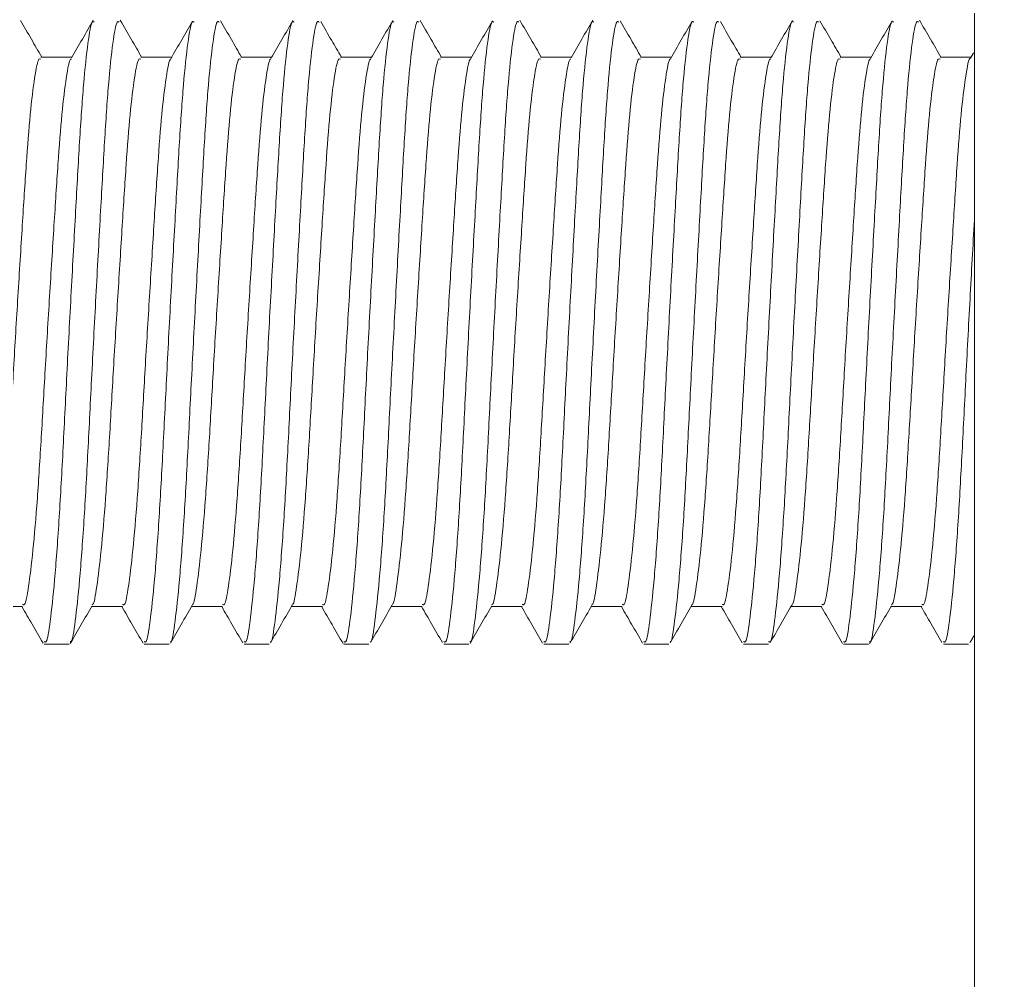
# Model space of a CAD drawing. Header units: millimetres. Extents: x 2509 to 128734, y 2492 to 91667.
# Drawn here: x 37501.01 to 37540.82, y 72064.56 to 72103 of the extents above; entities that cross this region are included whole.
import ezdxf

# ---------------------------------------------------------------- set-up
doc = ezdxf.new("R2010")
doc.units = ezdxf.units.MM
doc.layers.add('SSH_搬运系统', color=7, linetype='Continuous')

# ---------------------------------------------------------------- blocks, each defined once
blk = doc.blocks.new('SSH_机械臂')
at = {"layer": 'SSH_搬运系统', "lineweight": 15}
blk.add_line((1446.873, 2261.643, 0), (1746.873, 2261.643, 0), dxfattribs=at)
for centre, radius, start, end in [((3603.35, 2684.145, 0), 2525.003, 188.199093, 258.295751), ((3603.347, 2684.143, 0), 2524, 188.20232, 254.525226)]:
    blk.add_arc(centre, radius, start, end, dxfattribs=at)
for points in [[(1585.873, 2300.994, 0), (1585.873, 2299.756, 0)], [(1584.373, 2298.89, 0), (1584.373, 2297.89, 0)], [(1607.873, 2297.783, 0), (1607.873, 2299.024, 0)], [(1585.873, 2296.993, 0), (1585.873, 2295.756, 0)], [(1584.373, 2294.89, 0), (1584.373, 2293.89, 0)], [(1607.873, 2293.784, 0), (1607.873, 2295.024, 0)], [(1585.873, 2292.993, 0), (1585.873, 2291.756, 0)], [(1584.373, 2290.89, 0), (1584.373, 2289.89, 0)], [(1607.873, 2289.784, 0), (1607.873, 2291.024, 0)], [(1585.873, 2288.996, 0), (1585.873, 2287.756, 0)], [(1584.373, 2286.89, 0), (1584.373, 2285.89, 0)], [(1607.873, 2285.784, 0), (1607.873, 2287.024, 0)], [(1585.873, 2284.994, 0), (1585.873, 2283.756, 0)], [(1584.373, 2282.89, 0), (1584.373, 2281.89, 0)], [(1607.873, 2281.784, 0), (1607.873, 2283.024, 0)], [(1585.873, 2280.993, 0), (1585.873, 2279.756, 0)], [(1584.373, 2278.89, 0), (1584.373, 2277.89, 0)], [(1607.873, 2277.783, 0), (1607.873, 2279.024, 0)], [(1585.873, 2276.993, 0), (1585.873, 2275.756, 0)], [(1584.373, 2274.89, 0), (1584.373, 2273.89, 0)], [(1607.873, 2273.784, 0), (1607.873, 2275.024, 0)], [(1585.873, 2272.993, 0), (1585.873, 2271.756, 0)], [(1584.373, 2270.89, 0), (1584.373, 2269.89, 0)], [(1607.873, 2269.784, 0), (1607.873, 2271.024, 0)], [(1585.873, 2268.995, 0), (1585.873, 2267.756, 0)], [(1584.373, 2266.89, 0), (1584.373, 2265.89, 0)], [(1607.873, 2265.784, 0), (1607.873, 2267.024, 0)], [(1585.873, 2264.993, 0), (1585.873, 2263.756, 0)], [(1584.373, 2262.89, 0), (1584.373, 2261.89, 0)], [(1607.873, 2261.784, 0), (1607.873, 2263.024, 0)], [(1584.433, 2261.828, 0), (1584.753, 2261.643, 0)], [(1608.045, 2261.684, 0), (1607.829, 2261.81, 0)]]:
    blk.add_open_spline(points, degree=1, dxfattribs=at)
for points, knots in [([(1607.782, 2299.024, 0), (1607.8, 2299.049, 0), (1607.855, 2299.129, 0), (1607.129, 2299.277, 0), (1605.693, 2299.453, 0), (1603.638, 2299.61, 0), (1601.143, 2299.767, 0), (1598.321, 2299.944, 0), (1595.399, 2300.12, 0), (1592.612, 2300.277, 0), (1590.113, 2300.434, 0), (1588.026, 2300.61, 0), (1586.634, 2300.787, 0), (1585.957, 2300.896, 0), (1585.965, 2300.953, 0), (1585.966, 2300.958, 0)], [0, 0, 0, 0, 0.041757, 0.129532, 0.217305, 0.302069, 0.386834, 0.474604, 0.562379, 0.647143, 0.731907, 0.819677, 0.907456, 0.992219, 1, 1, 1, 1]), ([(1585.873, 2299.784, 0), (1585.639, 2299.649, 0), (1585.154, 2299.367, 0), (1584.669, 2299.086, 0), (1584.417, 2298.94, 0)], [0, 0, 0, 0, 0.4817515, 1, 1, 1, 1]), ([(1607.784, 2297.803, 0), (1607.787, 2297.813, 0), (1607.81, 2297.877, 0), (1607.113, 2298.01, 0), (1605.698, 2298.185, 0), (1603.637, 2298.342, 0), (1601.143, 2298.499, 0), (1598.321, 2298.676, 0), (1595.399, 2298.852, 0), (1592.612, 2299.009, 0), (1590.112, 2299.166, 0), (1588.033, 2299.342, 0), (1586.609, 2299.519, 0), (1585.896, 2299.649, 0), (1585.947, 2299.729, 0), (1585.964, 2299.756, 0)], [0, 0, 0, 0, 0.016209, 0.103129, 0.190047, 0.273986, 0.357926, 0.444842, 0.531762, 0.6157, 0.699638, 0.786554, 0.873478, 0.957416, 1, 1, 1, 1]), ([(1607.873, 2298.993, 0), (1608.109, 2299.13, 0), (1608.597, 2299.413, 0), (1609.084, 2299.695, 0), (1609.335, 2299.841, 0)], [0, 0, 0, 0, 0.485353, 1, 1, 1, 1]), ([(1609.27, 2296.89, 0), (1609.29, 2296.915, 0), (1609.352, 2296.995, 0), (1608.528, 2297.143, 0), (1606.896, 2297.319, 0), (1604.561, 2297.476, 0), (1601.726, 2297.633, 0), (1598.519, 2297.81, 0), (1595.198, 2297.986, 0), (1592.031, 2298.143, 0), (1589.19, 2298.3, 0), (1586.828, 2298.476, 0), (1585.21, 2298.653, 0), (1584.4, 2298.783, 0), (1584.457, 2298.863, 0), (1584.476, 2298.89, 0)], [0, 0, 0, 0, 0.040337, 0.125124, 0.209909, 0.291791, 0.373673, 0.458455, 0.543242, 0.625125, 0.707005, 0.791789, 0.876576, 0.958458, 1, 1, 1, 1]), ([(1584.402, 2297.846, 0), (1584.654, 2297.7, 0), (1585.156, 2297.409, 0), (1585.658, 2297.118, 0), (1585.909, 2296.973, 0)], [0, 0, 0, 0, 0.500091, 1, 1, 1, 1]), ([(1609.27, 2295.89, 0), (1609.29, 2295.915, 0), (1609.352, 2295.995, 0), (1608.528, 2296.143, 0), (1606.896, 2296.319, 0), (1604.561, 2296.476, 0), (1601.726, 2296.633, 0), (1598.519, 2296.81, 0), (1595.198, 2296.986, 0), (1592.031, 2297.143, 0), (1589.191, 2297.3, 0), (1586.823, 2297.476, 0), (1585.226, 2297.653, 0), (1584.446, 2297.769, 0), (1584.473, 2297.835, 0), (1584.478, 2297.847, 0)], [0, 0, 0, 0, 0.041246, 0.127943, 0.214639, 0.298366, 0.382093, 0.468785, 0.555483, 0.639211, 0.722935, 0.80963, 0.896327, 0.980054, 1, 1, 1, 1]), ([(1609.347, 2296.928, 0), (1609.096, 2297.073, 0), (1608.594, 2297.365, 0), (1608.091, 2297.656, 0), (1607.84, 2297.802, 0)], [0, 0, 0, 0, 0.500123, 1, 1, 1, 1]), ([(1607.782, 2295.024, 0), (1607.8, 2295.049, 0), (1607.855, 2295.129, 0), (1607.129, 2295.277, 0), (1605.693, 2295.453, 0), (1603.638, 2295.61, 0), (1601.143, 2295.767, 0), (1598.321, 2295.944, 0), (1595.399, 2296.12, 0), (1592.612, 2296.277, 0), (1590.113, 2296.434, 0), (1588.028, 2296.61, 0), (1586.626, 2296.787, 0), (1585.943, 2296.901, 0), (1585.962, 2296.964, 0), (1585.966, 2296.974, 0)], [0, 0, 0, 0, 0.041395, 0.12841, 0.215424, 0.299454, 0.383486, 0.470497, 0.557512, 0.641542, 0.725572, 0.812583, 0.899602, 0.983631, 1, 1, 1, 1]), ([(1585.873, 2295.784, 0), (1585.635, 2295.646, 0), (1585.146, 2295.362, 0), (1584.657, 2295.079, 0), (1584.407, 2294.933, 0)], [0, 0, 0, 0, 0.486782, 1, 1, 1, 1]), ([(1607.784, 2293.823, 0), (1607.785, 2293.826, 0), (1607.794, 2293.884, 0), (1607.103, 2294.01, 0), (1605.7, 2294.185, 0), (1603.637, 2294.342, 0), (1601.144, 2294.499, 0), (1598.321, 2294.676, 0), (1595.399, 2294.852, 0), (1592.612, 2295.009, 0), (1590.112, 2295.166, 0), (1588.033, 2295.342, 0), (1586.609, 2295.519, 0), (1585.896, 2295.649, 0), (1585.947, 2295.729, 0), (1585.964, 2295.756, 0)], [0, 0, 0, 0, 0.005613, 0.093469, 0.181324, 0.266166, 0.35101, 0.438862, 0.526718, 0.611561, 0.696403, 0.784255, 0.872115, 0.956957, 1, 1, 1, 1]), ([(1607.873, 2294.993, 0), (1608.112, 2295.132, 0), (1608.602, 2295.416, 0), (1609.091, 2295.7, 0), (1609.343, 2295.845, 0)], [0, 0, 0, 0, 0.487361, 1, 1, 1, 1]), ([(1609.27, 2292.89, 0), (1609.29, 2292.915, 0), (1609.352, 2292.995, 0), (1608.528, 2293.143, 0), (1606.896, 2293.319, 0), (1604.561, 2293.476, 0), (1601.726, 2293.633, 0), (1598.519, 2293.81, 0), (1595.198, 2293.986, 0), (1592.031, 2294.143, 0), (1589.19, 2294.3, 0), (1586.828, 2294.476, 0), (1585.21, 2294.653, 0), (1584.4, 2294.783, 0), (1584.457, 2294.863, 0), (1584.476, 2294.89, 0)], [0, 0, 0, 0, 0.040337, 0.125124, 0.209909, 0.291791, 0.373673, 0.458455, 0.543242, 0.625125, 0.707005, 0.791789, 0.876576, 0.958458, 1, 1, 1, 1]), ([(1584.413, 2293.839, 0), (1584.663, 2293.694, 0), (1585.164, 2293.404, 0), (1585.665, 2293.114, 0), (1585.915, 2292.968, 0)], [0, 0, 0, 0, 0.499972, 1, 1, 1, 1]), ([(1609.27, 2291.89, 0), (1609.29, 2291.915, 0), (1609.352, 2291.995, 0), (1608.528, 2292.143, 0), (1606.896, 2292.319, 0), (1604.561, 2292.476, 0), (1601.726, 2292.633, 0), (1598.519, 2292.81, 0), (1595.198, 2292.986, 0), (1592.031, 2293.143, 0), (1589.191, 2293.3, 0), (1586.822, 2293.476, 0), (1585.229, 2293.653, 0), (1584.453, 2293.767, 0), (1584.475, 2293.83, 0), (1584.478, 2293.84, 0)], [0, 0, 0, 0, 0.041393, 0.128401, 0.215406, 0.299433, 0.38346, 0.470462, 0.557469, 0.641497, 0.725521, 0.812526, 0.899533, 0.98356, 1, 1, 1, 1]), ([(1609.312, 2292.95, 0), (1609.061, 2293.095, 0), (1608.559, 2293.386, 0), (1608.058, 2293.677, 0), (1607.807, 2293.822, 0)], [0, 0, 0, 0, 0.500104, 1, 1, 1, 1]), ([(1607.782, 2291.024, 0), (1607.8, 2291.049, 0), (1607.855, 2291.129, 0), (1607.129, 2291.277, 0), (1605.693, 2291.453, 0), (1603.638, 2291.61, 0), (1601.143, 2291.767, 0), (1598.321, 2291.944, 0), (1595.399, 2292.12, 0), (1592.612, 2292.277, 0), (1590.113, 2292.434, 0), (1588.028, 2292.61, 0), (1586.628, 2292.787, 0), (1585.948, 2292.9, 0), (1585.963, 2292.961, 0), (1585.966, 2292.97, 0)], [0, 0, 0, 0, 0.041499, 0.128732, 0.215964, 0.300205, 0.384447, 0.471676, 0.558909, 0.643149, 0.72739, 0.814618, 0.901856, 0.986096, 1, 1, 1, 1]), ([(1585.873, 2291.784, 0), (1585.64, 2291.649, 0), (1585.156, 2291.368, 0), (1584.672, 2291.088, 0), (1584.421, 2290.942, 0)], [0, 0, 0, 0, 0.481335, 1, 1, 1, 1]), ([(1607.784, 2289.813, 0), (1607.786, 2289.82, 0), (1607.802, 2289.881, 0), (1607.108, 2290.01, 0), (1605.699, 2290.185, 0), (1603.637, 2290.342, 0), (1601.144, 2290.499, 0), (1598.321, 2290.676, 0), (1595.399, 2290.852, 0), (1592.612, 2291.009, 0), (1590.112, 2291.166, 0), (1588.033, 2291.342, 0), (1586.609, 2291.519, 0), (1585.896, 2291.649, 0), (1585.947, 2291.729, 0), (1585.964, 2291.756, 0)], [0, 0, 0, 0, 0.010701, 0.098108, 0.185513, 0.269921, 0.354331, 0.441734, 0.52914, 0.613549, 0.697957, 0.785359, 0.87277, 0.957177, 1, 1, 1, 1]), ([(1607.873, 2290.993, 0), (1608.105, 2291.128, 0), (1608.589, 2291.408, 0), (1609.072, 2291.688, 0), (1609.323, 2291.834, 0)], [0, 0, 0, 0, 0.4805971, 1, 1, 1, 1]), ([(1609.27, 2288.89, 0), (1609.29, 2288.915, 0), (1609.352, 2288.995, 0), (1608.528, 2289.143, 0), (1606.896, 2289.319, 0), (1604.561, 2289.476, 0), (1601.726, 2289.633, 0), (1598.519, 2289.81, 0), (1595.198, 2289.986, 0), (1592.031, 2290.143, 0), (1589.19, 2290.3, 0), (1586.828, 2290.476, 0), (1585.21, 2290.653, 0), (1584.4, 2290.783, 0), (1584.457, 2290.863, 0), (1584.476, 2290.89, 0)], [0, 0, 0, 0, 0.040337, 0.125124, 0.209909, 0.291791, 0.373673, 0.458455, 0.543242, 0.625125, 0.707005, 0.791789, 0.876576, 0.958458, 1, 1, 1, 1]), ([(1584.426, 2289.832, 0), (1584.681, 2289.685, 0), (1585.189, 2289.391, 0), (1585.7, 2289.096, 0), (1585.955, 2288.948, 0)], [0, 0, 0, 0, 0.5007235, 1, 1, 1, 1]), ([(1609.27, 2287.89, 0), (1609.29, 2287.915, 0), (1609.352, 2287.995, 0), (1608.528, 2288.143, 0), (1606.896, 2288.319, 0), (1604.561, 2288.476, 0), (1601.726, 2288.633, 0), (1598.519, 2288.81, 0), (1595.198, 2288.986, 0), (1592.031, 2289.143, 0), (1589.191, 2289.3, 0), (1586.821, 2289.476, 0), (1585.233, 2289.653, 0), (1584.461, 2289.765, 0), (1584.476, 2289.825, 0), (1584.478, 2289.833, 0)], [0, 0, 0, 0, 0.041567, 0.12894, 0.216311, 0.30069, 0.385069, 0.472437, 0.559809, 0.64419, 0.728566, 0.815936, 0.903309, 0.987688, 1, 1, 1, 1]), ([(1609.332, 2288.938, 0), (1609.081, 2289.084, 0), (1608.578, 2289.375, 0), (1608.075, 2289.667, 0), (1607.824, 2289.813, 0)], [0, 0, 0, 0, 0.5001366, 1, 1, 1, 1]), ([(1607.782, 2287.024, 0), (1607.8, 2287.049, 0), (1607.855, 2287.129, 0), (1607.129, 2287.277, 0), (1605.693, 2287.453, 0), (1603.638, 2287.61, 0), (1601.143, 2287.767, 0), (1598.321, 2287.944, 0), (1595.399, 2288.12, 0), (1592.612, 2288.277, 0), (1590.114, 2288.434, 0), (1588.025, 2288.61, 0), (1586.639, 2288.787, 0), (1585.965, 2288.893, 0), (1585.966, 2288.947, 0), (1585.966, 2288.949, 0)], [0, 0, 0, 0, 0.041959, 0.130158, 0.218355, 0.303528, 0.388703, 0.476898, 0.565097, 0.65027, 0.735443, 0.823638, 0.911841, 0.997013, 1, 1, 1, 1]), ([(1585.873, 2287.783, 0), (1585.632, 2287.643, 0), (1585.141, 2287.358, 0), (1584.649, 2287.073, 0), (1584.398, 2286.927, 0)], [0, 0, 0, 0, 0.489193, 1, 1, 1, 1]), ([(1607.784, 2285.81, 0), (1607.786, 2285.818, 0), (1607.805, 2285.88, 0), (1607.11, 2286.01, 0), (1605.698, 2286.185, 0), (1603.637, 2286.342, 0), (1601.143, 2286.499, 0), (1598.321, 2286.676, 0), (1595.399, 2286.852, 0), (1592.612, 2287.009, 0), (1590.112, 2287.166, 0), (1588.033, 2287.342, 0), (1586.609, 2287.519, 0), (1585.896, 2287.649, 0), (1585.947, 2287.729, 0), (1585.964, 2287.756, 0)], [0, 0, 0, 0, 0.01268, 0.099912, 0.187142, 0.271382, 0.355622, 0.44285, 0.530082, 0.614321, 0.698561, 0.785788, 0.873024, 0.957263, 1, 1, 1, 1]), ([(1607.873, 2286.996, 0), (1608.095, 2287.125, 0), (1608.568, 2287.4, 0), (1609.042, 2287.674, 0), (1609.293, 2287.819, 0)], [0, 0, 0, 0, 0.469971, 1, 1, 1, 1]), ([(1609.27, 2284.89, 0), (1609.29, 2284.915, 0), (1609.352, 2284.995, 0), (1608.528, 2285.143, 0), (1606.896, 2285.319, 0), (1604.561, 2285.476, 0), (1601.726, 2285.633, 0), (1598.519, 2285.81, 0), (1595.198, 2285.986, 0), (1592.031, 2286.143, 0), (1589.19, 2286.3, 0), (1586.828, 2286.476, 0), (1585.21, 2286.653, 0), (1584.4, 2286.783, 0), (1584.457, 2286.863, 0), (1584.476, 2286.89, 0)], [0, 0, 0, 0, 0.040337, 0.125124, 0.209909, 0.291791, 0.373673, 0.458455, 0.543242, 0.625125, 0.707005, 0.791789, 0.876576, 0.958458, 1, 1, 1, 1]), ([(1584.437, 2285.826, 0), (1584.688, 2285.681, 0), (1585.189, 2285.391, 0), (1585.69, 2285.1, 0), (1585.941, 2284.955, 0)], [0, 0, 0, 0, 0.500126, 1, 1, 1, 1]), ([(1609.27, 2283.89, 0), (1609.29, 2283.915, 0), (1609.352, 2283.995, 0), (1608.528, 2284.143, 0), (1606.896, 2284.319, 0), (1604.561, 2284.476, 0), (1601.726, 2284.633, 0), (1598.519, 2284.81, 0), (1595.198, 2284.986, 0), (1592.031, 2285.143, 0), (1589.191, 2285.3, 0), (1586.82, 2285.476, 0), (1585.236, 2285.653, 0), (1584.466, 2285.763, 0), (1584.477, 2285.821, 0), (1584.479, 2285.827, 0)], [0, 0, 0, 0, 0.041684, 0.129303, 0.216921, 0.301539, 0.386156, 0.47377, 0.561389, 0.646007, 0.730622, 0.818239, 0.905858, 0.990475, 1, 1, 1, 1]), ([(1609.335, 2284.936, 0), (1609.084, 2285.082, 0), (1608.582, 2285.372, 0), (1608.081, 2285.663, 0), (1607.83, 2285.809, 0)], [0, 0, 0, 0, 0.500078, 1, 1, 1, 1]), ([(1607.782, 2283.024, 0), (1607.8, 2283.049, 0), (1607.855, 2283.129, 0), (1607.129, 2283.277, 0), (1605.693, 2283.453, 0), (1603.638, 2283.61, 0), (1601.143, 2283.767, 0), (1598.321, 2283.944, 0), (1595.399, 2284.12, 0), (1592.612, 2284.277, 0), (1590.113, 2284.434, 0), (1588.026, 2284.61, 0), (1586.636, 2284.787, 0), (1585.96, 2284.895, 0), (1585.966, 2284.951, 0), (1585.966, 2284.955, 0)], [0, 0, 0, 0, 0.041816, 0.129716, 0.217614, 0.302499, 0.387384, 0.47528, 0.56318, 0.648064, 0.732949, 0.820844, 0.908748, 0.993631, 1, 1, 1, 1]), ([(1585.873, 2283.784, 0), (1585.645, 2283.652, 0), (1585.166, 2283.374, 0), (1584.686, 2283.096, 0), (1584.435, 2282.95, 0)], [0, 0, 0, 0, 0.4764487, 1, 1, 1, 1]), ([(1607.784, 2281.817, 0), (1607.785, 2281.823, 0), (1607.798, 2281.882, 0), (1607.106, 2282.01, 0), (1605.699, 2282.185, 0), (1603.637, 2282.342, 0), (1601.144, 2282.499, 0), (1598.321, 2282.676, 0), (1595.399, 2282.852, 0), (1592.612, 2283.009, 0), (1590.112, 2283.166, 0), (1588.033, 2283.342, 0), (1586.609, 2283.519, 0), (1585.896, 2283.649, 0), (1585.947, 2283.729, 0), (1585.964, 2283.756, 0)], [0, 0, 0, 0, 0.008743, 0.096323, 0.183901, 0.268476, 0.353053, 0.440629, 0.528208, 0.612784, 0.697359, 0.784934, 0.872518, 0.957093, 1, 1, 1, 1]), ([(1607.873, 2282.993, 0), (1608.109, 2283.13, 0), (1608.595, 2283.412, 0), (1609.081, 2283.693, 0), (1609.332, 2283.839, 0)], [0, 0, 0, 0, 0.48439, 1, 1, 1, 1]), ([(1609.27, 2280.89, 0), (1609.29, 2280.915, 0), (1609.352, 2280.995, 0), (1608.528, 2281.143, 0), (1606.896, 2281.319, 0), (1604.561, 2281.476, 0), (1601.726, 2281.633, 0), (1598.519, 2281.81, 0), (1595.198, 2281.986, 0), (1592.031, 2282.143, 0), (1589.19, 2282.3, 0), (1586.828, 2282.476, 0), (1585.21, 2282.653, 0), (1584.4, 2282.783, 0), (1584.457, 2282.863, 0), (1584.476, 2282.89, 0)], [0, 0, 0, 0, 0.040337, 0.125124, 0.209909, 0.291791, 0.373673, 0.458455, 0.543242, 0.625125, 0.707005, 0.791789, 0.876576, 0.958458, 1, 1, 1, 1]), ([(1584.403, 2281.845, 0), (1584.654, 2281.7, 0), (1585.156, 2281.409, 0), (1585.658, 2281.118, 0), (1585.909, 2280.972, 0)], [0, 0, 0, 0, 0.500144, 1, 1, 1, 1]), ([(1609.27, 2279.89, 0), (1609.29, 2279.915, 0), (1609.352, 2279.995, 0), (1608.528, 2280.143, 0), (1606.896, 2280.319, 0), (1604.561, 2280.476, 0), (1601.726, 2280.633, 0), (1598.519, 2280.81, 0), (1595.198, 2280.986, 0), (1592.031, 2281.143, 0), (1589.191, 2281.3, 0), (1586.823, 2281.476, 0), (1585.226, 2281.653, 0), (1584.447, 2281.769, 0), (1584.473, 2281.834, 0), (1584.478, 2281.847, 0)], [0, 0, 0, 0, 0.041257, 0.127978, 0.214698, 0.298448, 0.382198, 0.468914, 0.555635, 0.639386, 0.723134, 0.809852, 0.896573, 0.980323, 1, 1, 1, 1]), ([(1609.324, 2280.943, 0), (1609.073, 2281.088, 0), (1608.571, 2281.38, 0), (1608.069, 2281.671, 0), (1607.818, 2281.816, 0)], [0, 0, 0, 0, 0.500114, 1, 1, 1, 1]), ([(1607.782, 2279.024, 0), (1607.8, 2279.049, 0), (1607.855, 2279.129, 0), (1607.129, 2279.277, 0), (1605.693, 2279.453, 0), (1603.638, 2279.61, 0), (1601.143, 2279.767, 0), (1598.321, 2279.944, 0), (1595.399, 2280.12, 0), (1592.612, 2280.277, 0), (1590.113, 2280.434, 0), (1588.028, 2280.61, 0), (1586.627, 2280.787, 0), (1585.944, 2280.901, 0), (1585.963, 2280.964, 0), (1585.966, 2280.974, 0)], [0, 0, 0, 0, 0.041405, 0.128439, 0.215471, 0.29952, 0.38357, 0.4706, 0.557635, 0.641683, 0.725732, 0.812762, 0.8998, 0.983848, 1, 1, 1, 1]), ([(1585.873, 2279.784, 0), (1585.637, 2279.647, 0), (1585.149, 2279.364, 0), (1584.661, 2279.081, 0), (1584.41, 2278.936, 0)], [0, 0, 0, 0, 0.484537, 1, 1, 1, 1]), ([(1607.784, 2277.802, 0), (1607.787, 2277.812, 0), (1607.812, 2277.877, 0), (1607.113, 2278.01, 0), (1605.698, 2278.185, 0), (1603.637, 2278.342, 0), (1601.143, 2278.499, 0), (1598.321, 2278.676, 0), (1595.399, 2278.852, 0), (1592.612, 2279.009, 0), (1590.112, 2279.166, 0), (1588.033, 2279.342, 0), (1586.609, 2279.519, 0), (1585.896, 2279.649, 0), (1585.947, 2279.729, 0), (1585.964, 2279.756, 0)], [0, 0, 0, 0, 0.0168051, 0.1036724, 0.1905381, 0.2744259, 0.3583148, 0.4451781, 0.5320454, 0.6159329, 0.6998204, 0.7866832, 0.8735548, 0.9574415, 1, 1, 1, 1]), ([(1607.873, 2278.993, 0), (1608.112, 2279.132, 0), (1608.602, 2279.416, 0), (1609.092, 2279.7, 0), (1609.343, 2279.846, 0)], [0, 0, 0, 0, 0.48764, 1, 1, 1, 1]), ([(1609.27, 2276.89, 0), (1609.29, 2276.915, 0), (1609.352, 2276.995, 0), (1608.528, 2277.143, 0), (1606.896, 2277.319, 0), (1604.561, 2277.476, 0), (1601.726, 2277.633, 0), (1598.519, 2277.81, 0), (1595.198, 2277.986, 0), (1592.031, 2278.143, 0), (1589.19, 2278.3, 0), (1586.828, 2278.476, 0), (1585.21, 2278.653, 0), (1584.4, 2278.783, 0), (1584.457, 2278.863, 0), (1584.476, 2278.89, 0)], [0, 0, 0, 0, 0.040337, 0.125124, 0.209909, 0.291791, 0.373673, 0.458455, 0.543242, 0.625125, 0.707005, 0.791789, 0.876576, 0.958458, 1, 1, 1, 1]), ([(1584.407, 2277.843, 0), (1584.658, 2277.697, 0), (1585.16, 2277.406, 0), (1585.663, 2277.115, 0), (1585.914, 2276.97, 0)], [0, 0, 0, 0, 0.500092, 1, 1, 1, 1]), ([(1609.27, 2275.89, 0), (1609.29, 2275.915, 0), (1609.352, 2275.995, 0), (1608.528, 2276.143, 0), (1606.896, 2276.319, 0), (1604.561, 2276.476, 0), (1601.726, 2276.633, 0), (1598.519, 2276.81, 0), (1595.198, 2276.986, 0), (1592.031, 2277.143, 0), (1589.191, 2277.3, 0), (1586.823, 2277.476, 0), (1585.227, 2277.653, 0), (1584.45, 2277.768, 0), (1584.473, 2277.833, 0), (1584.478, 2277.844, 0)], [0, 0, 0, 0, 0.041312, 0.128148, 0.214983, 0.298844, 0.382705, 0.469537, 0.556373, 0.640235, 0.724094, 0.810928, 0.897764, 0.981625, 1, 1, 1, 1]), ([(1609.348, 2276.927, 0), (1609.097, 2277.073, 0), (1608.595, 2277.364, 0), (1608.093, 2277.655, 0), (1607.842, 2277.801, 0)], [0, 0, 0, 0, 0.500083, 1, 1, 1, 1]), ([(1607.782, 2275.024, 0), (1607.8, 2275.049, 0), (1607.855, 2275.129, 0), (1607.129, 2275.277, 0), (1605.693, 2275.453, 0), (1603.638, 2275.61, 0), (1601.143, 2275.767, 0), (1598.321, 2275.944, 0), (1595.399, 2276.12, 0), (1592.612, 2276.277, 0), (1590.113, 2276.434, 0), (1588.028, 2276.61, 0), (1586.628, 2276.787, 0), (1585.947, 2276.9, 0), (1585.963, 2276.962, 0), (1585.966, 2276.971, 0)], [0, 0, 0, 0, 0.041469, 0.128637, 0.215805, 0.299984, 0.384164, 0.471328, 0.558497, 0.642676, 0.726855, 0.814019, 0.901192, 0.98537, 1, 1, 1, 1]), ([(1585.873, 2275.784, 0), (1585.638, 2275.648, 0), (1585.153, 2275.367, 0), (1584.667, 2275.085, 0), (1584.416, 2274.94, 0)], [0, 0, 0, 0, 0.483536, 1, 1, 1, 1]), ([(1607.784, 2273.824, 0), (1607.785, 2273.827, 0), (1607.793, 2273.885, 0), (1607.103, 2274.01, 0), (1605.7, 2274.185, 0), (1603.636, 2274.342, 0), (1601.144, 2274.499, 0), (1598.321, 2274.676, 0), (1595.399, 2274.852, 0), (1592.612, 2275.009, 0), (1590.112, 2275.166, 0), (1588.033, 2275.342, 0), (1586.609, 2275.519, 0), (1585.896, 2275.649, 0), (1585.947, 2275.729, 0), (1585.964, 2275.756, 0)], [0, 0, 0, 0, 0.00511, 0.093011, 0.18091, 0.265795, 0.350682, 0.438579, 0.526479, 0.611364, 0.69625, 0.784146, 0.872051, 0.956935, 1, 1, 1, 1]), ([(1607.873, 2274.993, 0), (1608.106, 2275.128, 0), (1608.59, 2275.409, 0), (1609.074, 2275.689, 0), (1609.325, 2275.835, 0)], [0, 0, 0, 0, 0.4813107, 1, 1, 1, 1]), ([(1609.27, 2272.89, 0), (1609.29, 2272.915, 0), (1609.352, 2272.995, 0), (1608.528, 2273.143, 0), (1606.896, 2273.319, 0), (1604.561, 2273.476, 0), (1601.726, 2273.633, 0), (1598.519, 2273.81, 0), (1595.198, 2273.986, 0), (1592.031, 2274.143, 0), (1589.19, 2274.3, 0), (1586.828, 2274.476, 0), (1585.21, 2274.653, 0), (1584.4, 2274.783, 0), (1584.457, 2274.863, 0), (1584.476, 2274.89, 0)], [0, 0, 0, 0, 0.040337, 0.125124, 0.209909, 0.291791, 0.373673, 0.458455, 0.543242, 0.625125, 0.707005, 0.791789, 0.876576, 0.958458, 1, 1, 1, 1]), ([(1584.427, 2273.832, 0), (1584.678, 2273.686, 0), (1585.18, 2273.395, 0), (1585.682, 2273.104, 0), (1585.932, 2272.959, 0)], [0, 0, 0, 0, 0.500092, 1, 1, 1, 1]), ([(1609.27, 2271.89, 0), (1609.29, 2271.915, 0), (1609.352, 2271.995, 0), (1608.528, 2272.143, 0), (1606.896, 2272.319, 0), (1604.561, 2272.476, 0), (1601.726, 2272.633, 0), (1598.519, 2272.81, 0), (1595.198, 2272.986, 0), (1592.031, 2273.143, 0), (1589.191, 2273.3, 0), (1586.821, 2273.476, 0), (1585.233, 2273.653, 0), (1584.461, 2273.765, 0), (1584.476, 2273.825, 0), (1584.478, 2273.833, 0)], [0, 0, 0, 0, 0.041567, 0.128939, 0.216309, 0.300688, 0.385067, 0.472434, 0.559806, 0.644185, 0.728562, 0.815931, 0.903303, 0.987682, 1, 1, 1, 1]), ([(1609.31, 2272.95, 0), (1609.059, 2273.096, 0), (1608.557, 2273.387, 0), (1608.056, 2273.678, 0), (1607.805, 2273.823, 0)], [0, 0, 0, 0, 0.500109, 1, 1, 1, 1]), ([(1607.782, 2271.024, 0), (1607.8, 2271.049, 0), (1607.855, 2271.129, 0), (1607.129, 2271.277, 0), (1605.693, 2271.453, 0), (1603.638, 2271.61, 0), (1601.143, 2271.767, 0), (1598.321, 2271.944, 0), (1595.399, 2272.12, 0), (1592.612, 2272.277, 0), (1590.113, 2272.434, 0), (1588.026, 2272.61, 0), (1586.634, 2272.787, 0), (1585.956, 2272.896, 0), (1585.965, 2272.954, 0), (1585.966, 2272.96, 0)], [0, 0, 0, 0, 0.041717, 0.129409, 0.217099, 0.301783, 0.386468, 0.474156, 0.561848, 0.646532, 0.731215, 0.818903, 0.906599, 0.991282, 1, 1, 1, 1]), ([(1585.873, 2271.784, 0), (1585.641, 2271.65, 0), (1585.157, 2271.369, 0), (1584.673, 2271.089, 0), (1584.422, 2270.943, 0)], [0, 0, 0, 0, 0.480706, 1, 1, 1, 1]), ([(1607.784, 2269.809, 0), (1607.786, 2269.817, 0), (1607.805, 2269.879, 0), (1607.11, 2270.01, 0), (1605.698, 2270.185, 0), (1603.637, 2270.342, 0), (1601.143, 2270.499, 0), (1598.321, 2270.676, 0), (1595.399, 2270.852, 0), (1592.612, 2271.009, 0), (1590.112, 2271.166, 0), (1588.033, 2271.342, 0), (1586.609, 2271.519, 0), (1585.896, 2271.649, 0), (1585.947, 2271.729, 0), (1585.964, 2271.756, 0)], [0, 0, 0, 0, 0.013031, 0.100232, 0.187431, 0.271641, 0.355852, 0.443048, 0.530249, 0.614459, 0.698668, 0.785864, 0.873069, 0.957278, 1, 1, 1, 1]), ([(1607.873, 2270.997, 0), (1608.095, 2271.125, 0), (1608.568, 2271.4, 0), (1609.041, 2271.674, 0), (1609.292, 2271.819, 0)], [0, 0, 0, 0, 0.469574, 1, 1, 1, 1]), ([(1609.27, 2268.89, 0), (1609.29, 2268.915, 0), (1609.352, 2268.995, 0), (1608.528, 2269.143, 0), (1606.896, 2269.319, 0), (1604.561, 2269.476, 0), (1601.726, 2269.633, 0), (1598.519, 2269.81, 0), (1595.198, 2269.986, 0), (1592.031, 2270.143, 0), (1589.19, 2270.3, 0), (1586.828, 2270.476, 0), (1585.21, 2270.653, 0), (1584.4, 2270.783, 0), (1584.457, 2270.863, 0), (1584.476, 2270.89, 0)], [0, 0, 0, 0, 0.040337, 0.125124, 0.209909, 0.291791, 0.373673, 0.458455, 0.543242, 0.625125, 0.707005, 0.791789, 0.876576, 0.958458, 1, 1, 1, 1]), ([(1609.27, 2267.89, 0), (1609.29, 2267.915, 0), (1609.352, 2267.995, 0), (1608.528, 2268.143, 0), (1606.896, 2268.319, 0), (1604.561, 2268.476, 0), (1601.726, 2268.633, 0), (1598.519, 2268.81, 0), (1595.198, 2268.986, 0), (1592.031, 2269.143, 0), (1589.19, 2269.3, 0), (1586.828, 2269.476, 0), (1585.21, 2269.653, 0), (1584.4, 2269.783, 0), (1584.457, 2269.863, 0), (1584.476, 2269.89, 0)], [0, 0, 0, 0, 0.040337, 0.125124, 0.209909, 0.291791, 0.373673, 0.458455, 0.543242, 0.625125, 0.707005, 0.791789, 0.876576, 0.958458, 1, 1, 1, 1]), ([(1584.442, 2269.824, 0), (1584.692, 2269.679, 0), (1585.194, 2269.389, 0), (1585.695, 2269.098, 0), (1585.946, 2268.953, 0)], [0, 0, 0, 0, 0.499998, 1, 1, 1, 1]), ([(1609.339, 2268.933, 0), (1609.088, 2269.079, 0), (1608.585, 2269.371, 0), (1608.083, 2269.662, 0), (1607.831, 2269.808, 0)], [0, 0, 0, 0, 0.5001272, 1, 1, 1, 1]), ([(1607.782, 2267.024, 0), (1607.8, 2267.049, 0), (1607.855, 2267.129, 0), (1607.129, 2267.277, 0), (1605.693, 2267.453, 0), (1603.638, 2267.61, 0), (1601.143, 2267.767, 0), (1598.321, 2267.944, 0), (1595.399, 2268.12, 0), (1592.612, 2268.277, 0), (1590.113, 2268.434, 0), (1588.025, 2268.61, 0), (1586.637, 2268.787, 0), (1585.961, 2268.894, 0), (1585.966, 2268.95, 0), (1585.966, 2268.953, 0)], [0, 0, 0, 0, 0.041869, 0.129878, 0.217886, 0.302877, 0.387869, 0.475874, 0.563883, 0.648874, 0.733864, 0.821869, 0.909883, 0.994873, 1, 1, 1, 1]), ([(1585.873, 2267.783, 0), (1585.632, 2267.643, 0), (1585.141, 2267.358, 0), (1584.649, 2267.073, 0), (1584.398, 2266.927, 0)], [0, 0, 0, 0, 0.489352, 1, 1, 1, 1]), ([(1607.784, 2265.816, 0), (1607.785, 2265.822, 0), (1607.8, 2265.882, 0), (1607.107, 2266.01, 0), (1605.699, 2266.185, 0), (1603.637, 2266.342, 0), (1601.144, 2266.499, 0), (1598.321, 2266.676, 0), (1595.399, 2266.852, 0), (1592.612, 2267.009, 0), (1590.112, 2267.166, 0), (1588.033, 2267.342, 0), (1586.609, 2267.519, 0), (1585.896, 2267.649, 0), (1585.947, 2267.729, 0), (1585.964, 2267.756, 0)], [0, 0, 0, 0, 0.009373, 0.096897, 0.184419, 0.268941, 0.353464, 0.440984, 0.528508, 0.61303, 0.697551, 0.785071, 0.872599, 0.95712, 1, 1, 1, 1]), ([(1607.873, 2266.993, 0), (1608.107, 2267.129, 0), (1608.593, 2267.41, 0), (1609.078, 2267.691, 0), (1609.329, 2267.837, 0)], [0, 0, 0, 0, 0.48326, 1, 1, 1, 1]), ([(1609.27, 2264.89, 0), (1609.29, 2264.915, 0), (1609.352, 2264.995, 0), (1608.528, 2265.143, 0), (1606.896, 2265.319, 0), (1604.561, 2265.476, 0), (1601.726, 2265.633, 0), (1598.519, 2265.81, 0), (1595.198, 2265.986, 0), (1592.031, 2266.143, 0), (1589.19, 2266.3, 0), (1586.828, 2266.476, 0), (1585.21, 2266.653, 0), (1584.4, 2266.783, 0), (1584.457, 2266.863, 0), (1584.476, 2266.89, 0)], [0, 0, 0, 0, 0.040337, 0.125124, 0.209909, 0.291791, 0.373673, 0.458455, 0.543242, 0.625125, 0.707005, 0.791789, 0.876576, 0.958458, 1, 1, 1, 1]), ([(1584.404, 2265.845, 0), (1584.655, 2265.699, 0), (1585.157, 2265.408, 0), (1585.659, 2265.117, 0), (1585.91, 2264.972, 0)], [0, 0, 0, 0, 0.5000875, 1, 1, 1, 1]), ([(1609.27, 2263.89, 0), (1609.29, 2263.915, 0), (1609.352, 2263.995, 0), (1608.528, 2264.143, 0), (1606.896, 2264.319, 0), (1604.561, 2264.476, 0), (1601.726, 2264.633, 0), (1598.519, 2264.81, 0), (1595.198, 2264.986, 0), (1592.031, 2265.143, 0), (1589.191, 2265.3, 0), (1586.823, 2265.476, 0), (1585.226, 2265.653, 0), (1584.448, 2265.769, 0), (1584.473, 2265.834, 0), (1584.478, 2265.846, 0)], [0, 0, 0, 0, 0.041273, 0.128029, 0.214783, 0.298566, 0.382349, 0.469099, 0.555854, 0.639639, 0.72342, 0.810172, 0.896928, 0.98071, 1, 1, 1, 1]), ([(1609.324, 2264.943, 0), (1609.073, 2265.088, 0), (1608.572, 2265.379, 0), (1608.071, 2265.67, 0), (1607.82, 2265.815, 0)], [0, 0, 0, 0, 0.500065, 1, 1, 1, 1]), ([(1607.782, 2263.024, 0), (1607.8, 2263.049, 0), (1607.855, 2263.129, 0), (1607.129, 2263.277, 0), (1605.693, 2263.453, 0), (1603.638, 2263.61, 0), (1601.143, 2263.767, 0), (1598.321, 2263.944, 0), (1595.399, 2264.12, 0), (1592.612, 2264.277, 0), (1590.113, 2264.434, 0), (1588.028, 2264.61, 0), (1586.627, 2264.787, 0), (1585.944, 2264.901, 0), (1585.963, 2264.963, 0), (1585.966, 2264.973, 0)], [0, 0, 0, 0, 0.041419, 0.128483, 0.215545, 0.299622, 0.383701, 0.470761, 0.557825, 0.641902, 0.725979, 0.813039, 0.900107, 0.984183, 1, 1, 1, 1]), ([(1585.873, 2263.784, 0), (1585.645, 2263.652, 0), (1585.165, 2263.374, 0), (1584.686, 2263.096, 0), (1584.435, 2262.95, 0)], [0, 0, 0, 0, 0.4765203, 1, 1, 1, 1]), ([(1607.817, 2261.81, 0), (1607.818, 2261.812, 0), (1607.871, 2261.873, 0), (1607.147, 2262.003, 0), (1605.702, 2262.185, 0), (1603.636, 2262.342, 0), (1601.144, 2262.499, 0), (1598.321, 2262.676, 0), (1595.399, 2262.852, 0), (1592.612, 2263.009, 0), (1590.112, 2263.166, 0), (1588.033, 2263.342, 0), (1586.609, 2263.519, 0), (1585.896, 2263.649, 0), (1585.947, 2263.729, 0), (1585.964, 2263.756, 0)], [0, 0, 0, 0, 0.002481, 0.099244, 0.186539, 0.270841, 0.355144, 0.442437, 0.529733, 0.614035, 0.698337, 0.785629, 0.87293, 0.957231, 1, 1, 1, 1]), ([(1607.873, 2262.993, 0), (1608.112, 2263.132, 0), (1608.602, 2263.416, 0), (1609.093, 2263.701, 0), (1609.344, 2263.846, 0)], [0, 0, 0, 0, 0.48781, 1, 1, 1, 1]), ([(1601.546, 2261.643, 0), (1600.503, 2261.7, 0), (1598.418, 2261.815, 0), (1595.137, 2261.989, 0), (1592.016, 2262.144, 0), (1589.189, 2262.3, 0), (1586.828, 2262.476, 0), (1585.21, 2262.653, 0), (1584.4, 2262.783, 0), (1584.457, 2262.863, 0), (1584.476, 2262.89, 0)], [0, 0, 0, 0, 0.134074, 0.267984, 0.397306, 0.528946, 0.665256, 0.801569, 0.933212, 1, 1, 1, 1])]:
    blk.add_open_spline(points, degree=3, knots=knots, dxfattribs=at)

msp = doc.modelspace()

# ---------------------------------------------------------------- block references
at = {"layer": 'SSH_搬运系统', "rotation": 90}
msp.add_blockref('SSH_机械臂', (39800.878, 70493.639, 0), dxfattribs=at)

doc.saveas('drawing.dxf')
